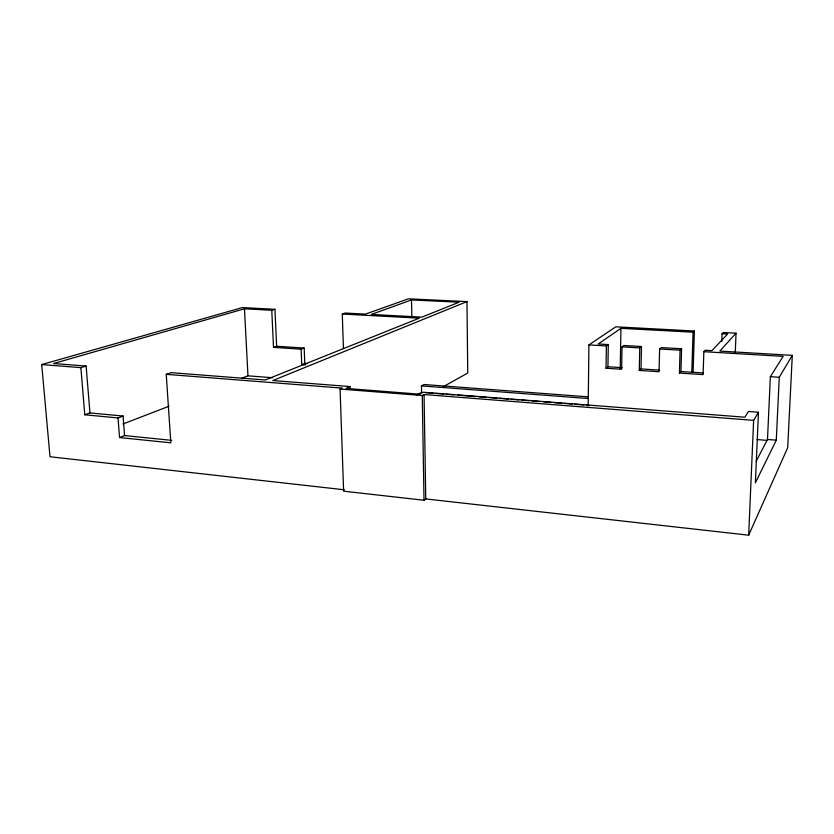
<?xml version="1.0" encoding="UTF-8"?>
<svg xmlns="http://www.w3.org/2000/svg" width="834" height="834" viewBox="0 0 834 834"><rect width="100%" height="100%" fill="white"/><g stroke="black" fill="none" stroke-linecap="round" stroke-linejoin="round"><path stroke-width="1.25" d="M588.189 405.897L588.919 344.901L615.794 326.824L694.388 330.994L693.085 372.444M606.037 368.232L606.381 345.933L608.278 344.578L607.944 366.752L606.037 368.232L621.632 369.253L622.039 346.85L623.863 345.484L641.492 346.517L641.012 368.909L639.282 370.421L639.761 347.903L641.492 346.517M620.225 368.503L620.944 328.346L693.054 332.193L694.388 330.994M721.785 341.46L722.067 333.746L727.561 334.038L711.944 350.645L705.241 350.249L703.854 351.687L703.093 374.622L679.418 373.069L680.93 371.526L681.597 348.768L661.247 347.58L659.621 348.977L659.058 371.724L639.282 370.421M679.418 373.069L680.075 350.186L681.597 348.768M691.793 372.558L693.054 332.193M735.275 352.615L736.036 333.193L723.276 332.516L722.067 333.746M119.543 437.558L124.558 435.557L123.078 416.051L118.042 417.949L119.543 437.558L170.824 442.823L166.237 374.33L342.096 388.112L340.074 389.051L343.618 491.184L424.006 500.254L425.757 498.93L748.682 535.188L753.634 420.357L758.471 412.236L748.463 411.475L744.856 417.208L423.151 392.23L419.585 394.18L346.068 388.425L350.051 386.559L350.134 389.134M758.471 412.236L755.364 482.834L776.277 440.196L779.269 377.26L792.3 355.357L719.815 351.104L736.036 333.193M756.198 461.244L767.489 439.455L770.366 376.676L783.157 356.368L703.854 351.687M792.3 355.357L787.703 447.66L748.682 535.188M620.944 328.346L598.218 343.983L608.278 344.578M443.229 386.736L467.738 373.027L466.977 301.595L408.41 298.812L365.459 314.126L345.182 313.052L342.274 314.043L343.441 348.518M340.074 389.051L422.265 395.524L424.058 394.534L753.634 420.357M417.021 394.826L421.577 392.345L421.451 385.902L424.037 384.516L588.356 396.859M466.977 301.595L272.801 380.554L350.051 386.559M304.806 363.426L304.17 348.049L301.126 349.196L301.772 364.646L304.806 363.426L307.36 363.614M122.879 424.006L169.021 406.231M241.881 378.167L247.959 375.832L272.635 377.719M411.496 299.938L371.307 314.439L421.91 317.128L459.086 302.21L411.496 299.938L411.85 316.774M89.957 412.924L86.11 366.063L80.867 367.638L84.776 414.769L89.957 412.924L123.078 416.051M276.648 346.246L274.939 309.31L271.769 310.269L273.5 347.361L276.648 346.246L304.17 348.049M166.237 374.33L171.106 372.662L265.295 379.97L419.314 318.171L342.274 314.043M271.769 310.269L244.477 308.799L53.532 363.53L86.11 366.063M344.296 489.777L50.009 456.74L41.7 364.573L242.381 307.579L274.939 309.31M659.621 348.977L680.075 350.186M588.919 344.901L606.381 345.933M622.039 346.85L639.761 347.903M770.366 376.676L779.269 377.26M607.944 366.752L622.154 367.679M641.012 368.909L659.454 370.119M680.93 371.526L703.239 372.986M273.5 347.361L301.126 349.196M301.772 364.646L305.619 364.917M421.451 385.902L587.949 398.485M425.476 392.647L433.263 393.252M435.859 393.45L443.646 394.055M446.242 394.263L454.03 394.868M457.918 395.17L476.099 396.577M478.695 396.776L486.483 397.38M489.078 397.589L496.866 398.193M499.462 398.391L508.542 399.1M511.138 399.298L518.925 399.903M521.521 400.111L529.319 400.716M531.915 400.914L539.702 401.519M543.591 401.821L551.378 402.426M553.974 402.634L561.762 403.239M564.357 403.437L572.155 404.042M574.751 404.24L583.831 404.949M586.427 405.157L589.023 405.355M41.7 364.573L80.867 367.638M767.489 439.455L776.277 440.196M757.116 439.549L767.436 440.425M84.776 414.769L118.042 417.949M124.558 435.557L171.783 440.362M244.477 308.799L247.959 375.832M424.058 394.534L425.757 498.93M422.265 395.524L424.006 500.254"/></g></svg>
